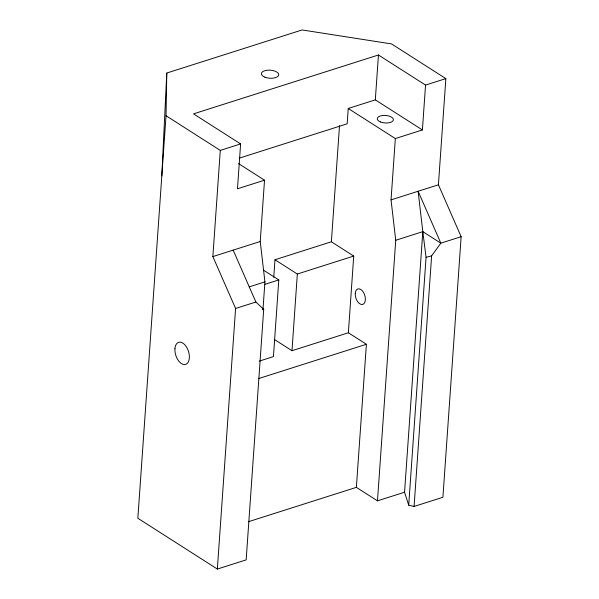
<?xml version="1.0" encoding="UTF-8"?>
<svg xmlns="http://www.w3.org/2000/svg" width="599" height="599" viewBox="0 0 599 599"><rect width="100%" height="100%" fill="white"/><g stroke="black" fill="none" stroke-linecap="round" stroke-linejoin="round"><path stroke-width="0.9" d="M233.153 250.127L255.893 302.016L263.702 309.324L246.159 559.878L217.347 569.05L137.852 518.255L166.028 115.719L166.784 73.033L302.106 29.95L391.559 43.922L445.858 78.611L438.416 184.799L461.148 236.702L442.908 497.267L414.081 506.447L408.705 505.182L404.557 492.221L422.804 231.648L418.124 191.246L438.416 184.799M161.812 175.911L166.784 73.033M273.75 277.3L274.978 259.749L331.367 241.786L353.724 256.072L348.371 332.767L366.401 344.275L356.368 487.354L377.475 500.831L404.557 492.221M348.371 332.767L291.99 350.707L297.336 274.028L274.978 259.749M217.347 569.05L235.587 308.47L212.862 256.582L220.29 150.401L166.028 115.719M445.858 78.611L425.545 85.08L378.448 54.996L193.529 113.862L240.618 143.932L237.474 188.797L264.533 180.187L260.243 241.509L264.923 281.882L262.968 309.803M263.38 270.089L278.797 279.935L273.436 356.607L259.225 361.13M331.367 241.786L339.513 125.708M425.545 85.08L422.4 129.946L375.311 99.861L348.244 108.479L347.173 123.806L239.345 158.136M375.311 99.861L378.448 54.996M377.475 500.831L395.737 240.266L391.042 199.879L395.34 138.556L348.244 108.479M408.705 505.182L426.061 257.293L422.804 231.648L395.737 240.266M414.081 506.447L431.624 255.893L440.834 243.164L461.148 236.702M220.29 150.401L240.618 143.932M395.34 138.556L422.4 129.946M212.862 256.582L260.243 241.509M391.042 199.879L418.124 191.246L440.834 243.164L422.804 231.648M249.214 286.884L264.923 281.882M264.601 284.45L278.797 279.935M297.336 274.028L353.724 256.072M235.587 308.47L255.893 302.016M258.671 378.553L366.401 344.275M248.278 521.759L356.368 487.354M426.061 257.293L431.624 255.893M262.669 309.286L263.702 309.324M238.634 163.654L264.533 180.187M274.26 339.378L291.99 350.707M174.938 348.738A11.568 6.649 72.4 0 0 185.128 364.499A11.568 6.649 72.4 0 0 186.371 346.799A11.568 6.649 72.4 0 0 174.938 348.738M355.274 293.435A8.101 4.657 72.4 0 0 362.41 304.472A8.101 4.657 72.4 0 0 363.279 292.08A8.101 4.657 72.4 0 0 355.274 293.435M264.908 77.181A8.678 4.036 4 0 0 278.655 75.13A8.678 4.036 4 0 0 266.577 70.308A8.678 4.036 4 0 0 264.908 77.181M380.53 121.986A8.101 3.766 4 0 0 393.363 120.07A8.101 3.766 4 0 0 382.087 115.577A8.101 3.766 4 0 0 380.53 121.986"/></g></svg>
